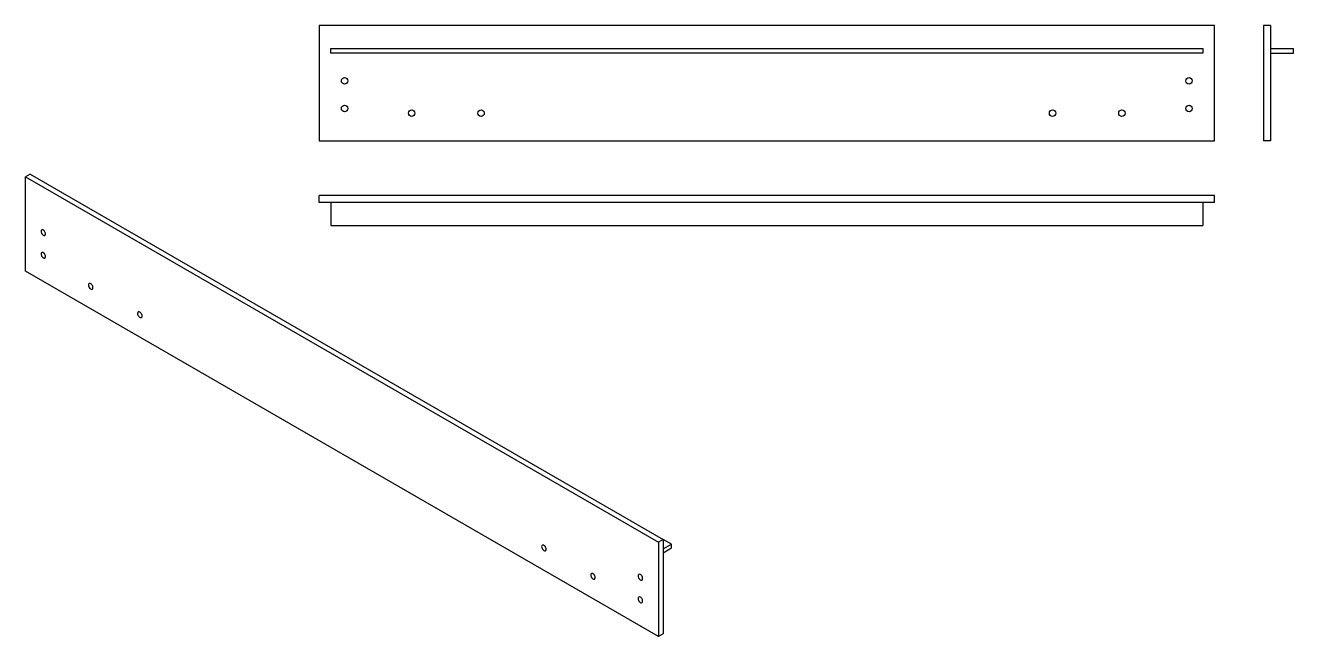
# Model space of a CAD drawing. Header units: millimetres. Extents: x -1703 to 1039, y -844 to 478.
import ezdxf

# ---------------------------------------------------------------- set-up
doc = ezdxf.new("R2010")
doc.units = ezdxf.units.MM
for name, color, linetype in [('ProjItem172', 7, 'CONTINUOUS'), ('ProjItem173', 7, 'CONTINUOUS'), ('ProjItem174', 7, 'CONTINUOUS'), ('ProjItem175', 7, 'CONTINUOUS')]:
    doc.layers.add(name, color=color, linetype=linetype)

msp = doc.modelspace()

# ---------------------------------------------------------------- linework, layer by layer
at = {"layer": 'ProjItem172'}
for p, q in [((868.002, 478.498), (-1068, 478.498)), ((-1068, 478.498), (-1068, 228.498)), ((868.002, 228.498), (868.002, 478.498)), ((-1043, 418.498), (-1043, 428.498)), ((-1043, 428.498), (843.002, 428.498)), ((843.002, 418.498), (-1043, 418.498)), ((843.002, 428.498), (843.002, 418.498)), ((-1068, 228.498), (868.002, 228.498))]:
    msp.add_line(p, q, dxfattribs=at)
for centre in [(-1013, 358.498), (813.002, 358.498), (-1013, 298.498), (813.002, 298.498), (-867.998, 288.498), (-717.998, 288.498), (518.002, 288.498), (668.002, 288.498)]:
    msp.add_circle(centre, 7, dxfattribs=at)
at = {"layer": 'ProjItem173'}
for p, q in [((-1692.82, 156.648), (-1703.43, 150.524)), ((-1703.43, 150.524), (-334.467, -639.845)), ((-1703.43, -53.6002), (-1703.43, 150.524)), ((-1692.82, 156.648), (-323.86, -633.721)), ((-334.467, -843.969), (-1703.43, -53.6002)), ((-323.86, -633.721), (-334.467, -639.845)), ((-334.467, -639.845), (-334.467, -843.969)), ((-323.86, -633.721), (-323.86, -837.845)), ((-306.183, -643.927), (-323.86, -633.721)), ((-323.86, -654.133), (-306.183, -643.927)), ((-323.86, -662.298), (-306.183, -652.092)), ((-306.183, -652.092), (-306.183, -643.927)), ((-323.86, -837.845), (-334.467, -843.969))]:
    msp.add_line(p, q, dxfattribs=at)
for centre, start_param, end_param in [((-1664.53, 30.0907), -3.14159, -2.35619), ((-1664.53, 30.0907), -2.35619, 0), ((-1664.53, 30.0907), 0, -3.14159), ((-1664.53, -18.8991), -3.14159, -2.35619), ((-1664.53, -18.8991), -2.35619, 0), ((-1664.53, -18.8991), 0, -3.14159), ((-1562, -86.2601), -3.14159, -2.35619), ((-1562, -86.2601), 0, -3.14159), ((-1562, -86.2601), -2.35619, 0), ((-1455.94, -147.497), -3.14159, -2.35619), ((-1455.94, -147.497), -2.35619, 0), ((-1455.94, -147.497), 0, -3.14159), ((-581.954, -652.092), -3.14159, -2.35619), ((-581.954, -652.092), -2.35619, 0), ((-581.954, -652.092), 0, -3.14159), ((-475.888, -713.329), -3.14159, -2.35619), ((-475.888, -713.329), -2.35619, 0), ((-475.888, -713.329), 0, -3.14159), ((-373.358, -715.371), -3.14159, -2.35619), ((-373.358, -715.371), -2.35619, 0), ((-373.358, -715.371), 0, -3.14159), ((-373.358, -764.361), -3.14159, -2.35619), ((-373.358, -764.361), -2.35619, 0), ((-373.358, -764.361), 0, -3.14159)]:
    msp.add_ellipse(centre, major_axis=(3.5, -6.0622), ratio=0.57735, start_param=start_param, end_param=end_param, dxfattribs=at)
at = {"layer": 'ProjItem174'}
for p, q in [((989.285, 478.498), (974.285, 478.498)), ((974.285, 478.498), (974.285, 228.498)), ((989.285, 478.498), (989.285, 228.498)), ((989.285, 428.498), (1039.28, 428.498)), ((989.285, 418.498), (1039.28, 418.498)), ((1039.28, 418.498), (1039.28, 428.498)), ((989.285, 228.498), (974.285, 228.498))]:
    msp.add_line(p, q, dxfattribs=at)
at = {"layer": 'ProjItem175'}
for p, q in [((-1068, 95.4368), (-1068, 110.437)), ((868.002, 110.437), (-1068, 110.437)), ((868.002, 95.4368), (868.002, 110.437)), ((868.002, 95.4368), (-1068, 95.4368)), ((-1043, 95.4368), (-1043, 45.4368)), ((843.002, 95.4368), (843.002, 45.4368)), ((-1043, 45.4368), (843.002, 45.4368))]:
    msp.add_line(p, q, dxfattribs=at)

doc.saveas('drawing.dxf')
